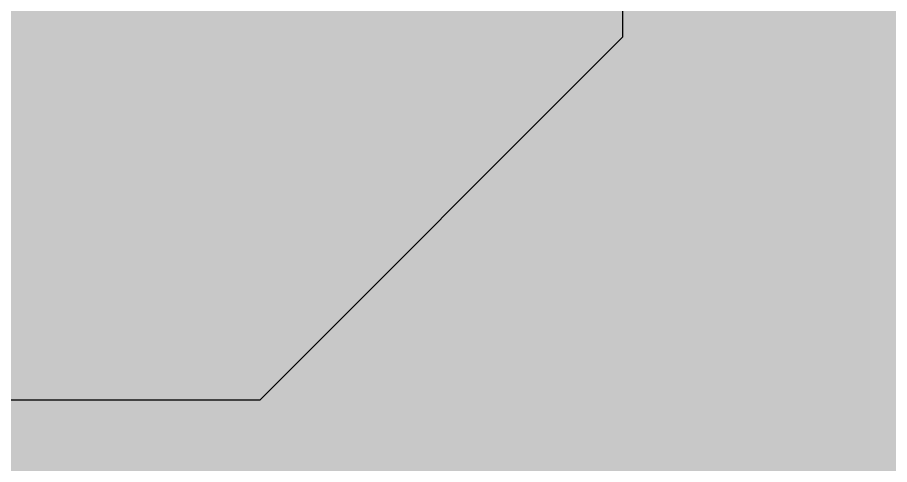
# Model space of a CAD drawing. Header units: inches. Extents: x -0.16 to 1.73, y -0.16 to 1.34.
# Drawn here: x 0.459288 to 0.462612, y 0.32418 to 0.325884 of the extents above; entities that cross this region are included whole.
import ezdxf

# ---------------------------------------------------------------- set-up
doc = ezdxf.new("R2010")
doc.units = ezdxf.units.IN
doc.header["$MEASUREMENT"] = 0
doc.layers.add('Mechanical 15', color=56, linetype='Continuous')
doc.layers.add('Top Layer', color=1, linetype='Continuous')

# ---------------------------------------------------------------- blocks, each defined once
blk = doc.blocks.new('MSOP_8_L3_0_W3_0_P0_65_LS5_0_BL_19')
at = {"layer": 'Mechanical 15'}
for p, q in [((-0.061411, -0.097438), (-0.061411, -0.0954821)), ((-0.060028, -0.098821), (-0.061411, -0.097438)), ((-0.05905, -0.098821), (-0.060028, -0.098821))]:
    blk.add_line(p, q, dxfattribs=at)

msp = doc.modelspace()

# ---------------------------------------------------------------- hatches: boundary and pattern name
at = {"layer": 'Top Layer'}
msp.add_hatch(color=1, dxfattribs=at).paths.add_polyline_path([(0.6629471, 0.5336076), (0.6629471, 0.4312656), (0.6579471, 0.4302711), (0.6577419, 0.4307664), (0.6538037, 0.4347046), (0.6486581, 0.436836), (0.6430885, 0.436836), (0.6379429, 0.4347046), (0.6340047, 0.4307664), (0.6318733, 0.4256208), (0.6318733, 0.4200512), (0.6340047, 0.4149056), (0.6342334, 0.4146769), (0.6343742, 0.4124705), (0.634379, 0.411748), (0.6346578, 0.4110874), (0.6346578, 0.3318516), (0.6342542, 0.331448), (0.6308032, 0.3283112), (0.6308032, 0.3283111), (0.6308031, 0.328311), (0.5975433, 0.328311), (0.5975433, 0.2976799), (0.5966669, 0.296769), (0.5925432, 0.294751), (0.5889581, 0.296236), (0.5833885, 0.296236), (0.5782429, 0.2941046), (0.5743047, 0.2901664), (0.5721733, 0.2850208), (0.5721733, 0.2794512), (0.5743047, 0.2743056), (0.5782429, 0.2703674), (0.5788114, 0.2701319), (0.5815801, 0.2673633), (0.5815803, 0.267363), (0.5860459, 0.2643793), (0.5889702, 0.2637975), (0.5895355, 0.2633497), (0.5975431, 0.2610706), (0.5975431, 0.2599608), (0.6018855, 0.2598344), (0.6028066, 0.2599415), (0.6036633, 0.2595866), (0.6045672, 0.259961), (0.6308033, 0.259961), (0.6308033, 0.3002802), (0.6315249, 0.3005833), (0.6344953, 0.3011742), (0.6381339, 0.3036054), (0.6538036, 0.3192752), (0.6538039, 0.3192754), (0.6562351, 0.322914), (0.6570888, 0.327206), (0.6570888, 0.4104736), (0.657701, 0.4118544), (0.6579471, 0.4120053), (0.6629471, 0.4092061), (0.6629471, 0.2667869), (0.6410725, 0.2449123), (0.5004667, 0.2449123), (0.4971258, 0.2499124), (0.4974733, 0.2507512), (0.4974733, 0.2563208), (0.4964578, 0.2587724), (0.4964578, 0.2587765), (0.4966104, 0.259027), (0.4981482, 0.268906), (0.4986483, 0.268906), (0.4986483, 0.2721185), (0.4989454, 0.2740271), (0.498821, 0.2745391), (0.4990227, 0.275026), (0.4986483, 0.2759299), (0.4986483, 0.302166), (0.4584247, 0.302166), (0.4583602, 0.3028969), (0.4583255, 0.3042168), (0.4580292, 0.304882), (0.4580292, 0.3315037), (0.4583255, 0.332169), (0.4583603, 0.3334911), (0.458407, 0.3340226), (0.4734048, 0.3340226), (0.4785417, 0.3350444), (0.4828966, 0.3379542), (0.4858064, 0.3423091), (0.4868282, 0.347446), (0.4858064, 0.3525829), (0.4833642, 0.3562379), (0.4841044, 0.3592062), (0.4852582, 0.3613733), (0.486682, 0.361467), (0.488401, 0.3614767), (0.4890635, 0.3617555), (0.5018712, 0.3617555), (0.5024925, 0.3614788), (0.5041942, 0.361434), (0.5054511, 0.3613234), (0.5063997, 0.3611659), (0.5065433, 0.3611275), (0.5065433, 0.3557543), (0.5398033, 0.3557543), (0.5398033, 0.3900377), (0.5065433, 0.3900377), (0.5065433, 0.3848145), (0.5063997, 0.3847761), (0.5054511, 0.3846186), (0.5041942, 0.384508), (0.5024926, 0.3844632), (0.5018713, 0.3841865), (0.4892441, 0.3841865), (0.4885986, 0.3844647), (0.4885963, 0.3844638), (0.488594, 0.3844648), (0.4850651, 0.3845124), (0.4849714, 0.3845171), (0.4837204, 0.3873072), (0.4832082, 0.3896106), (0.4858064, 0.3934991), (0.4868282, 0.398636), (0.4858064, 0.4037729), (0.4828966, 0.4081278), (0.4826374, 0.408301), (0.4824825, 0.4090999), (0.484059, 0.4135396), (0.4860978, 0.4137142), (0.4873128, 0.4137323), (0.4880025, 0.4140301), (0.5970622, 0.4140301), (0.600964, 0.4148062), (0.6042718, 0.4170164), (0.6478829, 0.4606275), (0.6500931, 0.4639353), (0.6508692, 0.4678371), (0.6508692, 0.5280626), (0.6583277, 0.5355211)])

# ---------------------------------------------------------------- block references
at = {"rotation": 90}
msp.add_blockref('MSOP_8_L3_0_W3_0_P0_65_LS5_0_BL_19', (0.3627733, 0.385836), dxfattribs=at)

doc.saveas('drawing.dxf')
